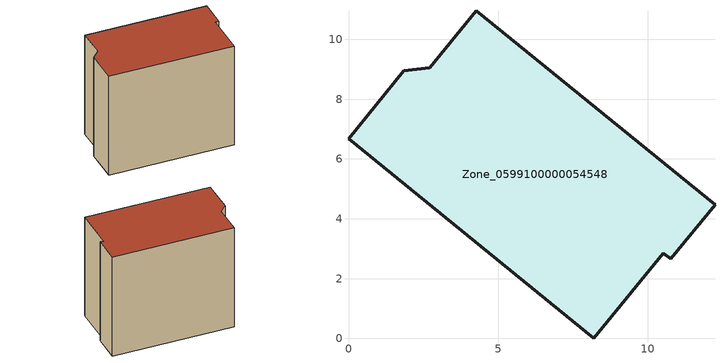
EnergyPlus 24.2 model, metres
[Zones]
Zone_0599100000054548
 floor ground (C_G): 4.28,10.96 12.25,4.47 10.77,2.66 10.53,2.85 8.19,0 0,6.67 1.85,8.94 2.71,9.05 z0
 wall outside (C_F): 1.85,8.94 0,6.67 8.19,0 10.53,2.85 10.77,2.66 12.25,4.47 4.28,10.96 2.71,9.05 1.85,8.94 z0:9.11
 roof outside (C_R): 4.28,10.96 2.71,9.05 1.85,8.94 0,6.67 8.19,0 10.53,2.85 10.77,2.66 12.25,4.47 z9.11
[BUILDING]
Pand.0599100000054548: North Axis=0; Terrain=City; Loads Convergence Tolerance Value=0.04; Temperature Convergence Tolerance Value=0.4; Solar Distribution=FullExterior; Maximum Number of Warmup Days=25; Minimum Number of Warmup Days=1
[Site:Location]
Rotterdam.The.Hague.AP_ZH_NLD Design_Conditions: Latitude=51.96; Longitude=4.45; Time Zone=1; Elevation=-4.5
[SITE:GROUNDTEMPERATURE:BUILDINGSURFACE]
18, 18, 18, 18, 18, 18, 18, 18, 18, 18, 18, 18
[MATERIAL] Thermal Absorptance=0.9; Solar Absorptance=0.7; Visible Absorptance=0.7
Name | Roughness | Thickness | Conductivity | Density | Specific Heat
G.TI.1946-1964 | MediumSmooth | 0.15 | 1 | 540 | 1210
F.TI.1946-1964 | Rough | 0.3 | 0.857143 | 1920 | 840
R.TI.1946-1964 | MediumRough | 0.2 | 0.277778 | 1500 | 1000
[CONSTRUCTION]
C_G: G.TI.1946-1964
C_F: F.TI.1946-1964
C_R: R.TI.1946-1964
[ZONE]
Zone_0599100000054548: Type=1; Multiplier=1; Ceiling Height=Autocalculate; Volume=Autocalculate; Floor Area=autocalculate; Part of Total Floor Area=Yes
[ZONEINFILTRATION:DESIGNFLOWRATE]
Infil_Zone_0599100000054548: Zone or ZoneList or Space or SpaceList=Zone_0599100000054548; Schedule=AlwaysOn; Design Flow Rate Calculation Method=Flow/Area; Flow Rate per Floor Area=0.003; Constant Term Coefficient=1; Temperature Term Coefficient=0; Velocity Term Coefficient=0; Velocity Squared Term Coefficient=0
[HVACTEMPLATE:ZONE:IDEALLOADSAIRSYSTEM]
Zone_0599100000054548: Maximum Heating Supply Air Temperature=50; Minimum Cooling Supply Air Temperature=13; Maximum Heating Supply Air Humidity Ratio=0.0156; Minimum Cooling Supply Air Humidity Ratio=0.0077; Heating Limit=NoLimit; Cooling Limit=NoLimit; Dehumidification Control Type=ConstantSensibleHeatRatio; Cooling Sensible Heat Ratio=0.7; Dehumidification Setpoint=60; Humidification Control Type=None; Humidification Setpoint=30; Outdoor Air Method=None; Outdoor Air Flow Rate per Person=0.00944; Outdoor Air Flow Rate per Zone Floor Area=0; Outdoor Air Flow Rate per Zone=0; Demand Controlled Ventilation Type=None; Outdoor Air Economizer Type=NoEconomizer; Heat Recovery Type=None; Sensible Heat Recovery Effectiveness=0.7; Latent Heat Recovery Effectiveness=0.65
[ZONECONTROL:THERMOSTAT]
ThermostatControl_Zone_0599100000054548: Zone or ZoneList=Zone_0599100000054548; Control Type Schedule=DualSetpointControlType; Control 1=Thermostat_Zone_0599100000054548; Temperature Difference Between Cutout And Setpoint=0
[THERMOSTATSETPOINT:DUALSETPOINT]
Thermostat_Zone_0599100000054548: Heating Setpoint Temperature Schedule=HeatingSetpoint_Zone_0599100000054548; Cooling Setpoint Temperature Schedule=CoolingSetpoint_Zone_0599100000054548
[SCHEDULE:COMPACT]
HeatingSetpoint_Zone_0599100000054548: Through: 12/31, For: AllDays, Until: 24:00, 21
CoolingSetpoint_Zone_0599100000054548: Through: 12/31, For: AllDays, Until: 24:00, 24
DualSetpointControlType: Through: 12/31, For: AllDays, Until: 24:00, 4
AlwaysOn: Through: 12/31, For: AllDays, Until: 24:00, 1
